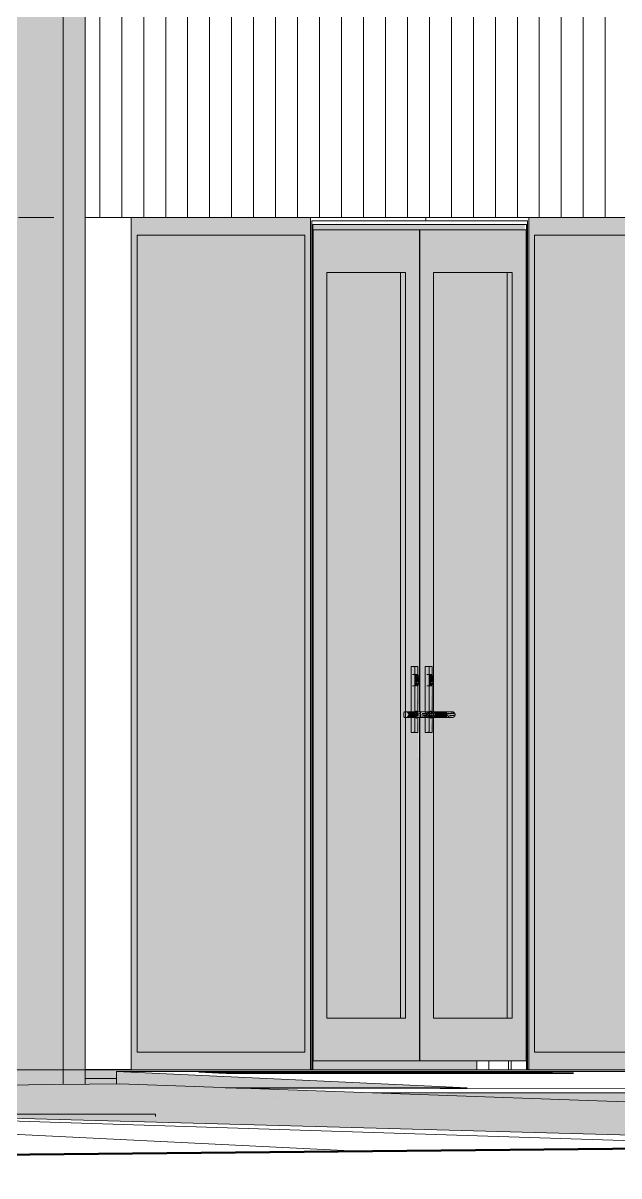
# Model space of a CAD drawing. Header units: metres. Extents: x -4613 to -4328, y -1 to 30.
# Drawn here: x -4512.717 to -4511.04, y 4.941 to 8.187 of the extents above; entities that cross this region are included whole.
import ezdxf

# ---------------------------------------------------------------- set-up
doc = ezdxf.new("R2010")
doc.units = ezdxf.units.M
doc.linetypes.add('AEC_Center', pattern=[0.024, 0.012, -0.004, 0.004, -0.004])
for name, color, linetype, lineweight in [('A-DETL', 90, 'Continuous', 13), ('A-DOOR', 31, 'Continuous', 5), ('A-DOOR-FRAM', 31, 'Continuous', 5), ('A-DOOR-GLAZ', 31, 'Continuous', 5), ('A-FLOR', 192, 'Continuous', 5), ('A-FLOR-LEVL', 51, 'Continuous', 5), ('A-GLAZ', 151, 'Continuous', 5), ('A-WALL', 113, 'Continuous', 5), ('A-WALL-PATT', 111, 'Continuous', 5), ('C-TOPO', 7, 'Continuous', 5), ('P-SANR-FIXT', 6, 'Continuous', 5), ('S-BEAM', 12, 'Continuous', 5)]:
    doc.layers.add(name, color=color, linetype=linetype, lineweight=lineweight)

# ---------------------------------------------------------------- blocks, each defined once
blk = doc.blocks.new('Downpipe - L Spreader - Default-3252574-SOUTH WEST')
at = {"layer": 'P-SANR-FIXT'}
blk.add_hatch(color=256, dxfattribs=at).paths.add_polyline_path([(-4512.605, 5.1984), (-4512.5431, 5.2), (-4512.5431, 9.0025), (-4512.547, 9.0018), (-4512.5642, 9.008), (-4512.5792, 9.0135), (-4512.605, 9.008), (-4512.605, 5.2)])
blk.add_line((-4512.5429, 5.199), (-4512.5429, 9.0052), dxfattribs=at)
blk = doc.blocks.new('X_Door-Panel-Hinge-Standard - Standard-V11-SOUTH WEST')
at = {"layer": 'A-DOOR'}
h = blk.add_hatch(color=256, dxfattribs=at)
h.paths.add_polyline_path([(-4511.6008, 5.265), (-4511.3012, 5.265), (-4511.3012, 7.605), (-4511.6008, 7.605), (-4511.5987, 6.247), (-4511.5855, 6.248), (-4511.5855, 6.374), (-4511.5746, 6.374), (-4511.5736, 6.3517), (-4511.5681, 6.3501), (-4511.5666, 6.3531), (-4511.5661, 6.3523), (-4511.5638, 6.343), (-4511.5639, 6.331), (-4511.5661, 6.3293), (-4511.5639, 6.3284), (-4511.5661, 6.321), (-4511.5641, 6.2469), (-4511.5637, 6.2457), (-4511.5641, 6.236), (-4511.5637, 6.2331), (-4511.5661, 6.2313), (-4511.5681, 6.191), (-4511.5855, 6.191), (-4511.5855, 6.2343), (-4511.5926, 6.2328), (-4511.5944, 6.2328), (-4511.6008, 6.2328), (-4511.6008, 5.4273)])
h.paths.add_polyline_path([(-4511.3403, 5.385), (-4511.5617, 5.385), (-4511.5617, 7.485), (-4511.3403, 7.485), (-4511.3403, 5.4273)])
h.paths.add_polyline_path([(-4511.5704, 6.23), (-4511.5687, 6.2329), (-4511.572, 6.2313), (-4511.5712, 6.2303)])
h.paths.add_polyline_path([(-4511.5951, 6.2357), (-4511.5961, 6.2377), (-4511.5953, 6.236)])
h.paths.add_polyline_path([(-4511.5672, 6.2469), (-4511.5671, 6.2487), (-4511.5672, 6.2471)])
h.paths.add_polyline_path([(-4511.5704, 6.2471), (-4511.5687, 6.2487), (-4511.5712, 6.2497), (-4511.5712, 6.2471)])
h.paths.add_polyline_path([(-4511.5736, 6.2471), (-4511.5735, 6.2487), (-4511.5736, 6.2487)])
h.paths.add_polyline_path([(-4511.5704, 6.353), (-4511.5736, 6.375), (-4511.5666, 6.374), (-4511.5703, 6.3531)])
for points in [[(-4511.3403, 5.385), (-4511.3403, 7.485), (-4511.3545, 7.485), (-4511.3545, 5.385)], [(-4511.6014, 5.265), (-4511.6008, 5.265), (-4511.6014, 5.385)]]:
    blk.add_hatch(color=256, dxfattribs=at).paths.add_polyline_path(points)
at = {"layer": 'A-DOOR-GLAZ'}
h = blk.add_hatch(color=256, dxfattribs=at)
h.paths.add_polyline_path([(-4511.3545, 5.385), (-4511.3545, 7.485), (-4511.5617, 7.485), (-4511.5617, 6.247), (-4511.5109, 6.2471), (-4511.5098, 6.2457), (-4511.5044, 6.244), (-4511.5036, 6.2379), (-4511.5056, 6.2343), (-4511.5109, 6.2329), (-4511.5098, 6.232), (-4511.5259, 6.2327), (-4511.5372, 6.2332), (-4511.5617, 6.233), (-4511.5617, 5.385), (-4511.4383, 5.385)])
h.paths.add_polyline_path([(-4511.5617, 6.2353), (-4511.5585, 6.24), (-4511.5617, 6.2447), (-4511.5617, 6.24)])
at = {"layer": 'A-DOOR'}
for p, q in [((-4511.6008, 6.2471), (-4511.6008, 7.605)), ((-4511.3012, 7.605), (-4511.6008, 7.605)), ((-4511.3012, 7.605), (-4511.3012, 5.265)), ((-4511.5617, 7.485), (-4511.3403, 7.485)), ((-4511.5617, 6.247), (-4511.5617, 7.485)), ((-4511.3403, 7.485), (-4511.3403, 5.385)), ((-4511.6008, 5.265), (-4511.6008, 6.2329)), ((-4511.5617, 6.2353), (-4511.5617, 6.2447)), ((-4511.5617, 5.385), (-4511.5617, 6.233)), ((-4511.3403, 5.385), (-4511.5617, 5.385)), ((-4511.3012, 5.265), (-4511.6008, 5.265))]:
    blk.add_line(p, q, dxfattribs=at)
at = {"layer": 'A-DOOR-GLAZ'}
blk.add_line((-4511.3545, 7.485), (-4511.3545, 5.385), dxfattribs=at)
blk = doc.blocks.new('X_Door-Panel-Hinge-Standard - Standard-3272745-SOUTH WEST')
at = {"layer": 'A-DOOR'}
h = blk.add_hatch(color=256, dxfattribs=at)
h.paths.add_polyline_path([(-4511.9009, 5.265), (-4511.6014, 5.265), (-4511.6036, 6.2331), (-4511.6058, 6.2313), (-4511.6078, 6.191), (-4511.6252, 6.191), (-4511.6265, 6.2322), (-4511.6371, 6.2331), (-4511.6324, 6.24), (-4511.6371, 6.2469), (-4511.6252, 6.2479), (-4511.6231, 6.374), (-4511.6143, 6.374), (-4511.6133, 6.3517), (-4511.6063, 6.3531), (-4511.6058, 6.3485), (-4511.6035, 6.343), (-4511.6035, 6.331), (-4511.6058, 6.321), (-4511.6036, 6.2469), (-4511.6036, 6.2448), (-4511.6014, 6.2819), (-4511.6014, 7.605), (-4511.9009, 7.605), (-4511.9009, 5.4273)])
h.paths.add_polyline_path([(-4511.6405, 5.385), (-4511.8619, 5.385), (-4511.8619, 7.485), (-4511.6405, 7.485), (-4511.6405, 5.4273)])
h.paths.add_polyline_path([(-4511.6101, 6.23), (-4511.6085, 6.2329), (-4511.6117, 6.2313), (-4511.6109, 6.2303)])
h.paths.add_polyline_path([(-4511.6039, 6.238), (-4511.6016, 6.2411), (-4511.604, 6.24)])
h.paths.add_polyline_path([(-4511.6101, 6.2471), (-4511.6085, 6.2487), (-4511.611, 6.2496), (-4511.6109, 6.2471)])
h.paths.add_polyline_path([(-4511.6101, 6.353), (-4511.6133, 6.375), (-4511.6064, 6.374), (-4511.6101, 6.3531)])
blk.add_hatch(color=256, dxfattribs=at).paths.add_polyline_path([(-4511.6405, 5.385), (-4511.6405, 7.485), (-4511.6547, 7.485), (-4511.6547, 5.385)])
at = {"layer": 'A-DOOR-GLAZ'}
blk.add_hatch(color=256, dxfattribs=at).paths.add_polyline_path([(-4511.6547, 5.385), (-4511.6547, 7.485), (-4511.8619, 7.485), (-4511.8619, 5.385), (-4511.6685, 5.385)])
at = {"layer": 'A-DOOR'}
for p, q in [((-4511.9009, 5.265), (-4511.9009, 7.605)), ((-4511.6014, 7.605), (-4511.9009, 7.605)), ((-4511.6014, 7.605), (-4511.6014, 6.2468)), ((-4511.8619, 5.385), (-4511.8619, 7.485)), ((-4511.8619, 7.485), (-4511.6405, 7.485)), ((-4511.6405, 7.485), (-4511.6405, 5.385)), ((-4511.6014, 6.2332), (-4511.6014, 5.265)), ((-4511.6405, 5.385), (-4511.8619, 5.385)), ((-4511.6014, 5.265), (-4511.9009, 5.265))]:
    blk.add_line(p, q, dxfattribs=at)
at = {"layer": 'A-DOOR-GLAZ'}
blk.add_line((-4511.6547, 5.385), (-4511.6547, 7.485), dxfattribs=at)
blk = doc.blocks.new('X_Door-Frame-Wood - Standard-3272812-SOUTH WEST')
at = {"layer": 'A-DOOR-FRAM'}
for p, q in [((-4518.1872, 7.64), (-4518.1872, 5.24)), ((-4517.5731, 7.64), (-4517.5731, 5.24)), ((-4518.1807, 5.24), (-4518.1807, 7.62)), ((-4518.1807, 7.62), (-4517.5796, 7.62)), ((-4517.5796, 5.24), (-4517.5796, 7.62)), ((-4517.7196, 5.265), (-4517.7196, 5.24)), ((-4517.6852, 5.265), (-4517.6852, 5.24)), ((-4517.6303, 5.265), (-4517.6303, 5.24)), ((-4517.6222, 5.24), (-4517.6222, 5.265)), ((-4518.1872, 5.24), (-4518.1807, 5.24)), ((-4517.6852, 5.24), (-4517.7196, 5.24)), ((-4517.6303, 5.24), (-4517.6852, 5.24)), ((-4517.6222, 5.24), (-4517.6303, 5.24)), ((-4517.5796, 5.24), (-4517.6222, 5.24)), ((-4517.5731, 5.24), (-4517.5796, 5.24))]:
    blk.add_line(p, q, dxfattribs=at)
blk = doc.blocks.new('X_Door-Handle-Lockwood 4800 Series Lever - Standard-V12-SOUTH WEST')
at = {"layer": 'A-DOOR'}
h = blk.add_hatch(color=256, dxfattribs=at)
h.paths.add_polyline_path([(-4511.6252, 6.191), (-4511.6143, 6.191), (-4511.6156, 6.2332), (-4511.6252, 6.2321), (-4511.6252, 6.2107)])
h.paths.add_polyline_path([(-4511.6143, 6.2467), (-4511.6143, 6.374), (-4511.6252, 6.374), (-4511.6252, 6.2479), (-4511.6156, 6.2468)])
h = blk.add_hatch(color=256, dxfattribs=at)
h.paths.add_polyline_path([(-4511.6058, 6.191), (-4511.6092, 6.2303), (-4511.6117, 6.2313), (-4511.613, 6.2332), (-4511.6143, 6.191)])
h.paths.add_polyline_path([(-4511.6125, 6.2466), (-4511.6101, 6.25), (-4511.6069, 6.2469), (-4511.6092, 6.3213), (-4511.6117, 6.3223), (-4511.6132, 6.3273), (-4511.6129, 6.2466)])
h.paths.add_polyline_path([(-4511.6068, 6.2469), (-4511.6058, 6.2469), (-4511.6068, 6.2819)])
h.paths.add_polyline_path([(-4511.6061, 6.343), (-4511.6061, 6.3451), (-4511.6066, 6.343)])
h.paths.add_polyline_path([(-4511.6101, 6.353), (-4511.6062, 6.375), (-4511.614, 6.375), (-4511.6101, 6.3531)])
for points in [[(-4511.6133, 6.343), (-4511.61, 6.343), (-4511.6084, 6.3517), (-4511.6138, 6.3501), (-4511.6136, 6.343)], [(-4511.61, 6.331), (-4511.61, 6.343), (-4511.6136, 6.343), (-4511.6133, 6.331)], [(-4511.6132, 6.3223), (-4511.6109, 6.3223), (-4511.6091, 6.3239), (-4511.61, 6.331), (-4511.6133, 6.329), (-4511.6133, 6.3223)], [(-4511.6096, 6.343), (-4511.6068, 6.343), (-4511.6091, 6.3476), (-4511.6099, 6.3456), (-4511.6099, 6.343)], [(-4511.6036, 6.2448), (-4511.6041, 6.2469), (-4511.6036, 6.2456)], [(-4511.5795, 6.2343), (-4511.5773, 6.24), (-4511.5941, 6.2379), (-4511.5961, 6.2343)], [(-4511.5773, 6.24), (-4511.5795, 6.2457), (-4511.5949, 6.244), (-4511.5939, 6.24)]]:
    blk.add_hatch(color=256, dxfattribs=at).paths.add_polyline_path(points)
h = blk.add_hatch(color=256, dxfattribs=at)
h.paths.add_polyline_path([(-4511.6068, 6.321), (-4511.6035, 6.331), (-4511.6099, 6.3284)])
h.paths.add_polyline_path([(-4511.6035, 6.343), (-4511.6076, 6.3527), (-4511.6096, 6.348)])
h.paths.add_polyline_path([(-4511.6035, 6.331), (-4511.6035, 6.343), (-4511.61, 6.343), (-4511.61, 6.331)])
h = blk.add_hatch(color=256, dxfattribs=at)
h.paths.add_polyline_path([(-4511.6085, 6.3239), (-4511.6089, 6.326), (-4511.6091, 6.3239)])
h.paths.add_polyline_path([(-4511.6099, 6.3284), (-4511.6068, 6.331), (-4511.6099, 6.3291)])
h = blk.add_hatch(color=256, dxfattribs=at)
h.paths.add_polyline_path([(-4511.6257, 6.2321), (-4511.6036, 6.2343), (-4511.604, 6.24), (-4511.6324, 6.24), (-4511.6371, 6.2331), (-4511.6265, 6.2322)])
h.paths.add_polyline_path([(-4511.6016, 6.2328), (-4511.5977, 6.2331), (-4511.5972, 6.24), (-4511.6005, 6.24)])
h = blk.add_hatch(color=256, dxfattribs=at)
h.paths.add_polyline_path([(-4511.6156, 6.24), (-4511.604, 6.24), (-4511.6036, 6.2457), (-4511.6304, 6.2475), (-4511.6366, 6.2463), (-4511.6324, 6.24), (-4511.6203, 6.24)])
h.paths.add_polyline_path([(-4511.5972, 6.24), (-4511.5977, 6.2469), (-4511.6016, 6.2472), (-4511.6005, 6.24)])
h = blk.add_hatch(color=256, dxfattribs=at)
h.paths.add_polyline_path([(-4511.5939, 6.24), (-4511.5964, 6.2421), (-4511.5972, 6.24), (-4511.5941, 6.24)])
h.paths.add_polyline_path([(-4511.6006, 6.2407), (-4511.6016, 6.2447), (-4511.6036, 6.2419), (-4511.6016, 6.2411)])
h.paths.add_polyline_path([(-4511.5973, 6.2417), (-4511.5961, 6.2466), (-4511.5975, 6.2453), (-4511.5973, 6.2421)])
h = blk.add_hatch(color=256, dxfattribs=at)
h.paths.add_polyline_path([(-4511.5919, 6.232), (-4511.5975, 6.236), (-4511.5961, 6.2334), (-4511.5943, 6.2328)])
h.paths.add_polyline_path([(-4511.6013, 6.2351), (-4511.6016, 6.2389), (-4511.6036, 6.2359), (-4511.6016, 6.2353)])
h.paths.add_polyline_path([(-4511.5947, 6.2365), (-4511.5949, 6.24), (-4511.5964, 6.2379), (-4511.5949, 6.2366)])
for p, q in [((-4511.6252, 6.2479), (-4511.6252, 6.374)), ((-4511.614, 6.375), (-4511.6249, 6.375)), ((-4511.6249, 6.375), (-4511.617, 6.375)), ((-4511.6143, 6.374), (-4511.6143, 6.2467)), ((-4511.6062, 6.375), (-4511.614, 6.375)), ((-4511.6058, 6.3485), (-4511.6058, 6.374)), ((-4511.6068, 6.353), (-4511.621, 6.353)), ((-4511.6133, 6.331), (-4511.6133, 6.343)), ((-4511.61, 6.343), (-4511.61, 6.331)), ((-4511.6035, 6.331), (-4511.6035, 6.343)), ((-4511.621, 6.321), (-4511.6068, 6.321)), ((-4511.6058, 6.2467), (-4511.6058, 6.3238)), ((-4511.6358, 6.248), (-4511.6433, 6.248)), ((-4511.6016, 6.248), (-4511.621, 6.248)), ((-4511.6143, 6.2333), (-4511.6143, 6.191)), ((-4511.6058, 6.191), (-4511.6058, 6.2331)), ((-4511.5848, 6.248), (-4511.6014, 6.248)), ((-4511.6433, 6.232), (-4511.6358, 6.232)), ((-4511.6252, 6.191), (-4511.6252, 6.2321)), ((-4511.621, 6.232), (-4511.6016, 6.232)), ((-4511.6014, 6.232), (-4511.5848, 6.232)), ((-4511.6249, 6.19), (-4511.614, 6.19)), ((-4511.617, 6.19), (-4511.6249, 6.19)), ((-4511.614, 6.19), (-4511.6062, 6.19))]:
    blk.add_line(p, q, dxfattribs=at)
at = {"layer": 'A-DOOR', "flags": 128}
for points in [[(-4511.6014, 6.248), (-4511.6018, 6.248), (-4511.6022, 6.248), (-4511.6027, 6.248), (-4511.6032, 6.248), (-4511.6037, 6.248), (-4511.6043, 6.248), (-4511.6049, 6.248), (-4511.6055, 6.248), (-4511.6062, 6.248), (-4511.6069, 6.248), (-4511.6076, 6.248), (-4511.6084, 6.248), (-4511.6092, 6.248), (-4511.61, 6.248), (-4511.6109, 6.248), (-4511.6117, 6.248), (-4511.6126, 6.248), (-4511.6136, 6.248), (-4511.6145, 6.248), (-4511.6155, 6.248), (-4511.6165, 6.248), (-4511.6175, 6.248), (-4511.6185, 6.248), (-4511.6195, 6.248), (-4511.6206, 6.248), (-4511.6216, 6.248), (-4511.6227, 6.248), (-4511.6238, 6.248), (-4511.6248, 6.248), (-4511.6259, 6.248), (-4511.627, 6.248), (-4511.6281, 6.248), (-4511.6291, 6.248), (-4511.6302, 6.248), (-4511.6313, 6.248), (-4511.6324, 6.248), (-4511.6334, 6.248), (-4511.6344, 6.248), (-4511.6355, 6.248), (-4511.6358, 6.248)], [(-4511.6016, 6.248), (-4511.6006, 6.248), (-4511.5996, 6.248), (-4511.5986, 6.248), (-4511.5976, 6.248), (-4511.5967, 6.248), (-4511.5958, 6.248), (-4511.5949, 6.248), (-4511.594, 6.248), (-4511.5931, 6.248), (-4511.5923, 6.248), (-4511.5915, 6.248), (-4511.5908, 6.248), (-4511.59, 6.248), (-4511.5894, 6.248), (-4511.5887, 6.248), (-4511.5881, 6.248), (-4511.5875, 6.248), (-4511.5869, 6.248), (-4511.5864, 6.248), (-4511.5859, 6.248), (-4511.5855, 6.248), (-4511.5851, 6.248), (-4511.5847, 6.248), (-4511.5844, 6.248), (-4511.5841, 6.248), (-4511.5839, 6.248), (-4511.5837, 6.248), (-4511.5836, 6.248), (-4511.5834, 6.248), (-4511.5834, 6.248), (-4511.5834, 6.248)], [(-4511.5834, 6.248), (-4511.5834, 6.248), (-4511.5834, 6.248), (-4511.5836, 6.248), (-4511.5837, 6.248), (-4511.5839, 6.248), (-4511.5841, 6.248), (-4511.5844, 6.248), (-4511.5847, 6.248), (-4511.5848, 6.248)], [(-4511.5834, 6.248), (-4511.583, 6.248), (-4511.5827, 6.248), (-4511.5824, 6.2479), (-4511.5821, 6.2479), (-4511.5818, 6.2478), (-4511.5815, 6.2478), (-4511.5812, 6.2477), (-4511.5808, 6.2476), (-4511.5805, 6.2475), (-4511.5802, 6.2474), (-4511.58, 6.2472), (-4511.5797, 6.2471), (-4511.5794, 6.2469), (-4511.5791, 6.2468), (-4511.5788, 6.2466), (-4511.5786, 6.2464), (-4511.5783, 6.2462), (-4511.5781, 6.246), (-4511.5779, 6.2458), (-4511.5776, 6.2456), (-4511.5774, 6.2453), (-4511.5772, 6.2451), (-4511.577, 6.2448), (-4511.5768, 6.2446), (-4511.5766, 6.2443), (-4511.5765, 6.244), (-4511.5763, 6.2438), (-4511.5762, 6.2435), (-4511.576, 6.2432), (-4511.5759, 6.2429), (-4511.5758, 6.2426), (-4511.5757, 6.2423), (-4511.5756, 6.242), (-4511.5755, 6.2417), (-4511.5755, 6.2414), (-4511.5754, 6.241), (-4511.5754, 6.2407), (-4511.5754, 6.2404), (-4511.5754, 6.2401), (-4511.5754, 6.24)], [(-4511.5754, 6.24), (-4511.5754, 6.2397), (-4511.5754, 6.2394), (-4511.5754, 6.239), (-4511.5755, 6.2387), (-4511.5755, 6.2384), (-4511.5756, 6.2381), (-4511.5757, 6.2378), (-4511.5758, 6.2375), (-4511.5759, 6.2372), (-4511.576, 6.2369), (-4511.5761, 6.2366), (-4511.5763, 6.2363), (-4511.5764, 6.236), (-4511.5766, 6.2358), (-4511.5768, 6.2355), (-4511.5769, 6.2352), (-4511.5771, 6.235), (-4511.5773, 6.2347), (-4511.5776, 6.2345), (-4511.5778, 6.2343), (-4511.578, 6.234), (-4511.5783, 6.2338), (-4511.5785, 6.2336), (-4511.5788, 6.2334), (-4511.579, 6.2333), (-4511.5793, 6.2331), (-4511.5796, 6.2329), (-4511.5799, 6.2328), (-4511.5802, 6.2327), (-4511.5805, 6.2325), (-4511.5808, 6.2324), (-4511.5811, 6.2323), (-4511.5814, 6.2323), (-4511.5817, 6.2322), (-4511.582, 6.2321), (-4511.5823, 6.2321), (-4511.5826, 6.232), (-4511.583, 6.232), (-4511.5833, 6.232), (-4511.5834, 6.232)], [(-4511.6358, 6.232), (-4511.6347, 6.232), (-4511.6337, 6.232), (-4511.6326, 6.232), (-4511.6316, 6.232), (-4511.6305, 6.232), (-4511.6294, 6.232), (-4511.6284, 6.232), (-4511.6273, 6.232), (-4511.6262, 6.232), (-4511.6251, 6.232), (-4511.624, 6.232), (-4511.623, 6.232), (-4511.6219, 6.232), (-4511.6209, 6.232), (-4511.6198, 6.232), (-4511.6188, 6.232), (-4511.6177, 6.232), (-4511.6167, 6.232), (-4511.6158, 6.232), (-4511.6148, 6.232), (-4511.6138, 6.232), (-4511.6129, 6.232), (-4511.612, 6.232), (-4511.6111, 6.232), (-4511.6102, 6.232), (-4511.6094, 6.232), (-4511.6086, 6.232), (-4511.6078, 6.232), (-4511.6071, 6.232), (-4511.6064, 6.232), (-4511.6057, 6.232), (-4511.605, 6.232), (-4511.6044, 6.232), (-4511.6038, 6.232), (-4511.6033, 6.232), (-4511.6028, 6.232), (-4511.6023, 6.232), (-4511.6019, 6.232), (-4511.6015, 6.232), (-4511.6014, 6.232)], [(-4511.5834, 6.232), (-4511.5834, 6.232), (-4511.5834, 6.232), (-4511.5836, 6.232), (-4511.5837, 6.232), (-4511.5839, 6.232), (-4511.5841, 6.232), (-4511.5844, 6.232), (-4511.5847, 6.232), (-4511.5851, 6.232), (-4511.5855, 6.232), (-4511.5859, 6.232), (-4511.5864, 6.232), (-4511.5869, 6.232), (-4511.5875, 6.232), (-4511.5881, 6.232), (-4511.5887, 6.232), (-4511.5894, 6.232), (-4511.5901, 6.232), (-4511.5908, 6.232), (-4511.5916, 6.232), (-4511.5923, 6.232), (-4511.5932, 6.232), (-4511.594, 6.232), (-4511.5949, 6.232), (-4511.5958, 6.232), (-4511.5967, 6.232), (-4511.5976, 6.232), (-4511.5986, 6.232), (-4511.5996, 6.232), (-4511.6006, 6.232), (-4511.6016, 6.232)], [(-4511.5848, 6.232), (-4511.5845, 6.232), (-4511.5842, 6.232), (-4511.584, 6.232), (-4511.5838, 6.232), (-4511.5836, 6.232), (-4511.5835, 6.232), (-4511.5834, 6.232), (-4511.5834, 6.232)]]:
    blk.add_lwpolyline(points, dxfattribs=at)
at = {"layer": 'A-DOOR'}
for centre, major_axis, start_param, end_param in [((-4511.6249, 6.374), (0, 0.001), 0, 1.570796), ((-4511.617, 6.374), (0, 0.001), 4.712389, 6.283185), ((-4511.614, 6.374), (0, 0.001), 0, 1.570796), ((-4511.6062, 6.374), (0, 0.001), 4.712389, 6.021386), ((-4511.6101, 6.343), (0, 0.01), 6.021386, 7.853982), ((-4511.6101, 6.331), (0, 0.01), 1.570796, 3.665191), ((-4511.6068, 6.343), (0, 0.01), 4.712389, 7.853982), ((-4511.6068, 6.331), (0, 0.01), 1.570796, 4.712389), ((-4511.6101, 6.343), (0, 0.01), 4.712389, 4.974188), ((-4511.6433, 6.24), (0, 0.008), 4.712389, 7.853982), ((-4511.6433, 6.24), (0, 0.008), 1.570796, 4.712389), ((-4511.6101, 6.24), (0, 0.01), 5.497787, 7.068583), ((-4511.6101, 6.24), (0, 0.01), 2.356194, 3.926991), ((-4511.6249, 6.191), (0, 0.001), 1.570796, 3.141593), ((-4511.617, 6.191), (0, 0.001), 3.141593, 4.712389), ((-4511.614, 6.191), (0, 0.001), 1.570796, 3.141593), ((-4511.6062, 6.191), (0, 0.001), 3.141593, 4.712389)]:
    blk.add_ellipse(centre, major_axis=major_axis, ratio=0.325575, start_param=start_param, end_param=end_param, dxfattribs=at)
blk = doc.blocks.new('X_Door-Handle-Lockwood 4800 Series Lever - Standard-V13-SOUTH WEST')
at = {"layer": 'A-DOOR'}
for points in [[(-4511.5855, 6.191), (-4511.5746, 6.191), (-4511.5746, 6.374), (-4511.5855, 6.374), (-4511.5855, 6.2457), (-4511.5783, 6.244), (-4511.5775, 6.2379), (-4511.5795, 6.2343), (-4511.5855, 6.2343), (-4511.5855, 6.2107)], [(-4511.5739, 6.343), (-4511.5703, 6.343), (-4511.5687, 6.3517), (-4511.574, 6.3494), (-4511.5739, 6.3449)], [(-4511.5703, 6.331), (-4511.5703, 6.343), (-4511.5739, 6.343), (-4511.5736, 6.331)], [(-4511.5735, 6.3223), (-4511.5712, 6.3223), (-4511.5694, 6.3239), (-4511.5703, 6.331), (-4511.5736, 6.3304), (-4511.5736, 6.3223)], [(-4511.5694, 6.3239), (-4511.5687, 6.326), (-4511.5698, 6.3256)], [(-4511.5632, 6.2331), (-4511.5645, 6.24), (-4511.5737, 6.2379), (-4511.5727, 6.2331)], [(-4511.5645, 6.24), (-4511.5632, 6.2469), (-4511.5732, 6.2448), (-4511.573, 6.24)], [(-4511.5317, 6.2321), (-4511.5237, 6.2331), (-4511.5233, 6.24), (-4511.5585, 6.24), (-4511.5632, 6.2331), (-4511.5372, 6.2332)], [(-4511.5277, 6.24), (-4511.5233, 6.24), (-4511.5237, 6.2469), (-4511.5372, 6.2468), (-4511.5552, 6.2472), (-4511.5623, 6.2457), (-4511.5585, 6.24), (-4511.5301, 6.24)], [(-4511.5222, 6.2343), (-4511.5044, 6.236), (-4511.5034, 6.24), (-4511.5202, 6.2379), (-4511.521, 6.236)], [(-4511.52, 6.24), (-4511.5036, 6.2421), (-4511.5056, 6.2457), (-4511.521, 6.244), (-4511.5202, 6.2421)]]:
    blk.add_hatch(color=256, dxfattribs=at).paths.add_polyline_path(points)
h = blk.add_hatch(color=256, dxfattribs=at)
h.paths.add_polyline_path([(-4511.5746, 6.191), (-4511.5739, 6.3428), (-4511.5746, 6.278), (-4511.5746, 6.2107)])
h.paths.add_polyline_path([(-4511.5661, 6.191), (-4511.5695, 6.2303), (-4511.572, 6.2313), (-4511.5732, 6.235), (-4511.5746, 6.191)])
h.paths.add_polyline_path([(-4511.5735, 6.2426), (-4511.5704, 6.25), (-4511.5672, 6.2469), (-4511.5695, 6.3213), (-4511.572, 6.3223), (-4511.5735, 6.3273), (-4511.5735, 6.2819)])
h.paths.add_polyline_path([(-4511.5666, 6.3517), (-4511.5661, 6.3531), (-4511.5666, 6.3527)])
h.paths.add_polyline_path([(-4511.5704, 6.353), (-4511.5665, 6.375), (-4511.5743, 6.375), (-4511.5704, 6.3531)])
h = blk.add_hatch(color=256, dxfattribs=at)
h.paths.add_polyline_path([(-4511.5671, 6.321), (-4511.5639, 6.3284), (-4511.5703, 6.331)])
h.paths.add_polyline_path([(-4511.5638, 6.331), (-4511.5638, 6.343), (-4511.5662, 6.3527), (-4511.5703, 6.343), (-4511.5703, 6.331)])
h = blk.add_hatch(color=256, dxfattribs=at)
h.paths.add_polyline_path([(-4511.5233, 6.24), (-4511.5202, 6.2421), (-4511.5194, 6.2457), (-4511.5236, 6.244), (-4511.5234, 6.2421)])
h.paths.add_polyline_path([(-4511.5125, 6.2457), (-4511.5098, 6.248), (-4511.5153, 6.2457)])
h = blk.add_hatch(color=256, dxfattribs=at)
h.paths.add_polyline_path([(-4511.5143, 6.2328), (-4511.5181, 6.2343), (-4511.521, 6.236), (-4511.521, 6.24), (-4511.5234, 6.2379), (-4511.5222, 6.2338), (-4511.5178, 6.2329)])
h.paths.add_polyline_path([(-4511.5098, 6.232), (-4511.5153, 6.2343), (-4511.5143, 6.2328)])
for p, q in [((-4511.5855, 6.2457), (-4511.5855, 6.374)), ((-4511.5743, 6.375), (-4511.5851, 6.375)), ((-4511.5851, 6.375), (-4511.5773, 6.375)), ((-4511.5746, 6.374), (-4511.5746, 6.191)), ((-4511.5665, 6.375), (-4511.5743, 6.375)), ((-4511.5661, 6.3531), (-4511.5661, 6.374)), ((-4511.5671, 6.353), (-4511.5812, 6.353)), ((-4511.5736, 6.331), (-4511.5736, 6.343)), ((-4511.5703, 6.343), (-4511.5703, 6.331)), ((-4511.5638, 6.331), (-4511.5638, 6.343)), ((-4511.5812, 6.321), (-4511.5671, 6.321)), ((-4511.5661, 6.2469), (-4511.5661, 6.3232)), ((-4511.5855, 6.191), (-4511.5855, 6.2343)), ((-4511.5619, 6.248), (-4511.5812, 6.248)), ((-4511.5661, 6.191), (-4511.5661, 6.2333)), ((-4511.5277, 6.248), (-4511.5352, 6.248)), ((-4511.5109, 6.248), (-4511.5275, 6.248)), ((-4511.5812, 6.232), (-4511.5619, 6.232)), ((-4511.5352, 6.232), (-4511.5277, 6.232)), ((-4511.5275, 6.232), (-4511.5109, 6.232)), ((-4511.5851, 6.19), (-4511.5743, 6.19)), ((-4511.5773, 6.19), (-4511.5851, 6.19)), ((-4511.5743, 6.19), (-4511.5665, 6.19))]:
    blk.add_line(p, q, dxfattribs=at)
at = {"layer": 'A-DOOR', "flags": 128}
for points in [[(-4511.5275, 6.248), (-4511.5279, 6.248), (-4511.5283, 6.248), (-4511.5288, 6.248), (-4511.5293, 6.248), (-4511.5298, 6.248), (-4511.5304, 6.248), (-4511.531, 6.248), (-4511.5316, 6.248), (-4511.5323, 6.248), (-4511.533, 6.248), (-4511.5337, 6.248), (-4511.5345, 6.248), (-4511.5353, 6.248), (-4511.5361, 6.248), (-4511.537, 6.248), (-4511.5378, 6.248), (-4511.5387, 6.248), (-4511.5397, 6.248), (-4511.5406, 6.248), (-4511.5416, 6.248), (-4511.5426, 6.248), (-4511.5436, 6.248), (-4511.5446, 6.248), (-4511.5456, 6.248), (-4511.5467, 6.248), (-4511.5477, 6.248), (-4511.5488, 6.248), (-4511.5499, 6.248), (-4511.5509, 6.248), (-4511.552, 6.248), (-4511.5531, 6.248), (-4511.5542, 6.248), (-4511.5552, 6.248), (-4511.5563, 6.248), (-4511.5574, 6.248), (-4511.5584, 6.248), (-4511.5595, 6.248), (-4511.5605, 6.248), (-4511.5616, 6.248), (-4511.5619, 6.248)], [(-4511.5277, 6.248), (-4511.5267, 6.248), (-4511.5257, 6.248), (-4511.5247, 6.248), (-4511.5237, 6.248), (-4511.5228, 6.248), (-4511.5218, 6.248), (-4511.521, 6.248), (-4511.5201, 6.248), (-4511.5192, 6.248), (-4511.5184, 6.248), (-4511.5176, 6.248), (-4511.5169, 6.248), (-4511.5161, 6.248), (-4511.5154, 6.248), (-4511.5148, 6.248), (-4511.5142, 6.248), (-4511.5136, 6.248), (-4511.513, 6.248), (-4511.5125, 6.248), (-4511.512, 6.248), (-4511.5116, 6.248), (-4511.5112, 6.248), (-4511.5108, 6.248), (-4511.5105, 6.248), (-4511.5102, 6.248), (-4511.51, 6.248), (-4511.5098, 6.248), (-4511.5096, 6.248), (-4511.5095, 6.248), (-4511.5095, 6.248), (-4511.5095, 6.248)], [(-4511.5095, 6.248), (-4511.5095, 6.248), (-4511.5095, 6.248), (-4511.5097, 6.248), (-4511.5098, 6.248), (-4511.51, 6.248), (-4511.5102, 6.248), (-4511.5105, 6.248), (-4511.5108, 6.248), (-4511.5109, 6.248)], [(-4511.5095, 6.248), (-4511.5091, 6.248), (-4511.5088, 6.248), (-4511.5085, 6.2479), (-4511.5082, 6.2479), (-4511.5079, 6.2478), (-4511.5076, 6.2478), (-4511.5072, 6.2477), (-4511.5069, 6.2476), (-4511.5066, 6.2475), (-4511.5063, 6.2474), (-4511.506, 6.2472), (-4511.5058, 6.2471), (-4511.5055, 6.2469), (-4511.5052, 6.2468), (-4511.5049, 6.2466), (-4511.5047, 6.2464), (-4511.5044, 6.2462), (-4511.5042, 6.246), (-4511.5039, 6.2458), (-4511.5037, 6.2456), (-4511.5035, 6.2453), (-4511.5033, 6.2451), (-4511.5031, 6.2448), (-4511.5029, 6.2446), (-4511.5027, 6.2443), (-4511.5026, 6.244), (-4511.5024, 6.2438), (-4511.5023, 6.2435), (-4511.5021, 6.2432), (-4511.502, 6.2429), (-4511.5019, 6.2426), (-4511.5018, 6.2423), (-4511.5017, 6.242), (-4511.5016, 6.2417), (-4511.5016, 6.2414), (-4511.5015, 6.241), (-4511.5015, 6.2407), (-4511.5015, 6.2404), (-4511.5015, 6.2401), (-4511.5015, 6.24)], [(-4511.5015, 6.24), (-4511.5015, 6.2397), (-4511.5015, 6.2394), (-4511.5015, 6.239), (-4511.5016, 6.2387), (-4511.5016, 6.2384), (-4511.5017, 6.2381), (-4511.5018, 6.2378), (-4511.5019, 6.2375), (-4511.502, 6.2372), (-4511.5021, 6.2369), (-4511.5022, 6.2366), (-4511.5024, 6.2363), (-4511.5025, 6.236), (-4511.5027, 6.2358), (-4511.5029, 6.2355), (-4511.503, 6.2352), (-4511.5032, 6.235), (-4511.5034, 6.2347), (-4511.5037, 6.2345), (-4511.5039, 6.2343), (-4511.5041, 6.234), (-4511.5044, 6.2338), (-4511.5046, 6.2336), (-4511.5049, 6.2334), (-4511.5051, 6.2333), (-4511.5054, 6.2331), (-4511.5057, 6.2329), (-4511.506, 6.2328), (-4511.5063, 6.2327), (-4511.5066, 6.2325), (-4511.5069, 6.2324), (-4511.5072, 6.2323), (-4511.5075, 6.2323), (-4511.5078, 6.2322), (-4511.5081, 6.2321), (-4511.5084, 6.2321), (-4511.5087, 6.232), (-4511.5091, 6.232), (-4511.5094, 6.232), (-4511.5095, 6.232)], [(-4511.5619, 6.232), (-4511.5608, 6.232), (-4511.5598, 6.232), (-4511.5587, 6.232), (-4511.5577, 6.232), (-4511.5566, 6.232), (-4511.5555, 6.232), (-4511.5545, 6.232), (-4511.5534, 6.232), (-4511.5523, 6.232), (-4511.5512, 6.232), (-4511.5501, 6.232), (-4511.5491, 6.232), (-4511.548, 6.232), (-4511.5469, 6.232), (-4511.5459, 6.232), (-4511.5449, 6.232), (-4511.5438, 6.232), (-4511.5428, 6.232), (-4511.5418, 6.232), (-4511.5409, 6.232), (-4511.5399, 6.232), (-4511.539, 6.232), (-4511.5381, 6.232), (-4511.5372, 6.232), (-4511.5363, 6.232), (-4511.5355, 6.232), (-4511.5347, 6.232), (-4511.5339, 6.232), (-4511.5332, 6.232), (-4511.5325, 6.232), (-4511.5318, 6.232), (-4511.5311, 6.232), (-4511.5305, 6.232), (-4511.5299, 6.232), (-4511.5294, 6.232), (-4511.5289, 6.232), (-4511.5284, 6.232), (-4511.528, 6.232), (-4511.5276, 6.232), (-4511.5275, 6.232)], [(-4511.5095, 6.232), (-4511.5095, 6.232), (-4511.5095, 6.232), (-4511.5097, 6.232), (-4511.5098, 6.232), (-4511.51, 6.232), (-4511.5102, 6.232), (-4511.5105, 6.232), (-4511.5108, 6.232), (-4511.5112, 6.232), (-4511.5116, 6.232), (-4511.512, 6.232), (-4511.5125, 6.232), (-4511.513, 6.232), (-4511.5136, 6.232), (-4511.5142, 6.232), (-4511.5148, 6.232), (-4511.5155, 6.232), (-4511.5162, 6.232), (-4511.5169, 6.232), (-4511.5176, 6.232), (-4511.5184, 6.232), (-4511.5193, 6.232), (-4511.5201, 6.232), (-4511.521, 6.232), (-4511.5219, 6.232), (-4511.5228, 6.232), (-4511.5237, 6.232), (-4511.5247, 6.232), (-4511.5257, 6.232), (-4511.5267, 6.232), (-4511.5277, 6.232)], [(-4511.5109, 6.232), (-4511.5106, 6.232), (-4511.5103, 6.232), (-4511.5101, 6.232), (-4511.5099, 6.232), (-4511.5097, 6.232), (-4511.5096, 6.232), (-4511.5095, 6.232), (-4511.5095, 6.232)]]:
    blk.add_lwpolyline(points, dxfattribs=at)
at = {"layer": 'A-DOOR'}
for centre, major_axis, start_param, end_param in [((-4511.5851, 6.374), (0, 0.001), 0, 1.570796), ((-4511.5773, 6.374), (0, 0.001), 4.712389, 6.283185), ((-4511.5743, 6.374), (0, 0.001), 0, 1.570796), ((-4511.5665, 6.374), (0, 0.001), 4.712389, 6.021386), ((-4511.5704, 6.343), (0, 0.01), 5.497787, 7.853982), ((-4511.5704, 6.331), (0, 0.01), 1.570796, 3.926991), ((-4511.5671, 6.343), (0, 0.01), 4.712389, 7.853982), ((-4511.5671, 6.331), (0, 0.01), 1.570796, 4.712389), ((-4511.5704, 6.24), (0, 0.01), 5.497787, 7.853982), ((-4511.5704, 6.24), (0, 0.01), 1.570796, 3.926991), ((-4511.5851, 6.191), (0, 0.001), 1.570796, 3.141593), ((-4511.5773, 6.191), (0, 0.001), 3.141593, 4.712389), ((-4511.5743, 6.191), (0, 0.001), 1.570796, 3.141593), ((-4511.5665, 6.191), (0, 0.001), 3.141593, 4.712389)]:
    blk.add_ellipse(centre, major_axis=major_axis, ratio=0.325575, start_param=start_param, end_param=end_param, dxfattribs=at)
blk = doc.blocks.new('aba - Plumbing Fixtures - Strip Drain - Stormtech - Custom Ass - FLW003 _Doors_-1466668-SOUTH WEST')
at = {"layer": 'P-SANR-FIXT'}
for points in [[(-4512.1756, 5.2309), (-4512.176, 5.2313), (-4512.176, 5.2309)], [(-4512.1688, 5.2306), (-4512.1692, 5.2313), (-4512.1692, 5.2306)], [(-4512.162, 5.2303), (-4512.1624, 5.2313), (-4512.1624, 5.2303)], [(-4512.1553, 5.23), (-4512.1556, 5.2313), (-4512.1556, 5.23)], [(-4512.1485, 5.2297), (-4512.1488, 5.2313), (-4512.1488, 5.2297)], [(-4512.1447, 5.2301), (-4512.1467, 5.2313), (-4512.1467, 5.2301)]]:
    blk.add_hatch(color=256, dxfattribs=at).paths.add_polyline_path(points)
for p, q in [((-4512.1824, 5.2313), (-4512.1852, 5.2313)), ((-4512.1756, 5.2313), (-4512.1824, 5.2313)), ((-4512.1756, 5.2313), (-4512.1784, 5.2313)), ((-4512.1784, 5.2313), (-4512.1756, 5.2313)), ((-4512.1688, 5.2313), (-4512.1756, 5.2313)), ((-4512.1688, 5.2313), (-4512.1716, 5.2313)), ((-4512.1716, 5.2313), (-4512.1688, 5.2313)), ((-4512.162, 5.2313), (-4512.1688, 5.2313)), ((-4512.162, 5.2313), (-4512.1648, 5.2313)), ((-4512.1648, 5.2313), (-4512.162, 5.2313)), ((-4512.1551, 5.2313), (-4512.162, 5.2313)), ((-4512.1551, 5.2313), (-4512.158, 5.2313)), ((-4512.158, 5.2313), (-4512.1551, 5.2313)), ((-4512.1483, 5.2313), (-4512.1551, 5.2313)), ((-4512.1483, 5.2313), (-4512.1512, 5.2313)), ((-4512.1512, 5.2313), (-4512.1483, 5.2313)), ((-4512.1447, 5.2313), (-4512.1483, 5.2313)), ((-4512.1447, 5.2313), (-4512.1479, 5.2313)), ((-4512.1447, 5.2313), (-4512.1479, 5.2313)), ((-4512.1467, 5.2301), (-4512.1458, 5.2301)), ((-4512.1447, 5.2313), (-4511.168, 5.2313))]:
    blk.add_line(p, q, dxfattribs=at)
blk = doc.blocks.new('Structural Framing 26 - Structural Framing 26-1480178-SOUTH WEST')
at = {"layer": 'S-BEAM'}
h = blk.add_hatch(color=256, dxfattribs=at)
h.paths.add_polyline_path([(-4519.4323, 7.6), (-4519.4041, 7.6), (-4519.4041, 7.64), (-4519.4323, 7.64), (-4519.4323, 7.63)])
h.paths.add_polyline_path([(-4517.8845, 7.605), (-4517.5844, 7.605), (-4517.5844, 7.62), (-4518.1807, 7.62), (-4518.18, 7.605), (-4517.9195, 7.605)])
h.paths.add_polyline_path([(-4505.3335, 7.605), (-4504.9983, 7.605), (-4504.9983, 7.62), (-4505.5946, 7.62), (-4505.594, 7.605), (-4505.4546, 7.605)])
h.paths.add_polyline_path([(-4511.4383, 7.605), (-4511.3053, 7.605), (-4511.3053, 7.62), (-4511.9016, 7.62), (-4511.9009, 7.605), (-4511.5617, 7.605)])
blk = doc.blocks.new('Downpipe - L Spreader - Default-V16-SOUTH WEST')
at = {"layer": 'P-SANR-FIXT'}
for points in [[(-4512.7546, 5.197), (-4512.7042, 5.1975), (-4512.7042, 9.0709), (-4512.7364, 9.1024), (-4512.7534, 9.1254), (-4512.7546, 9.1305), (-4512.7546, 5.2)], [(-4512.7042, 5.1975), (-4512.605, 5.2), (-4512.605, 9.0087), (-4512.6089, 9.008), (-4512.6176, 9.0101), (-4512.6469, 9.0264), (-4512.685, 9.0546), (-4512.7042, 9.0709), (-4512.7042, 5.2)]]:
    blk.add_hatch(color=256, dxfattribs=at).paths.add_polyline_path(points)
blk.add_line((-4512.6048, 5.1984), (-4512.6048, 9.0114), dxfattribs=at)
blk = doc.blocks.new('Window Unit_4 Bay - 2400x3050-3455446-SOUTH WEST')
at = {"layer": 'A-GLAZ'}
h = blk.add_hatch(color=256, dxfattribs=at)
h.paths.add_polyline_path([(-4510.0575, 5.24), (-4509.3406, 5.24), (-4509.3406, 7.64), (-4511.2941, 7.64), (-4511.2941, 5.24), (-4510.5178, 5.24)])
h.paths.add_polyline_path([(-4511.2778, 5.29), (-4511.2778, 7.59), (-4510.8057, 7.59), (-4510.8057, 5.29), (-4511.2082, 5.29)])
h.paths.add_polyline_path([(-4509.3631, 5.29), (-4509.829, 5.29), (-4509.829, 7.59), (-4509.3569, 7.59), (-4509.3569, 5.29)])
h.paths.add_polyline_path([(-4510.5178, 5.29), (-4510.7894, 5.29), (-4510.7894, 7.59), (-4510.3255, 7.59), (-4510.3255, 5.29)])
h.paths.add_polyline_path([(-4510.3092, 5.29), (-4510.3092, 7.59), (-4509.8453, 7.59), (-4509.8453, 5.29), (-4510.0575, 5.29)])
h = blk.add_hatch(color=256, dxfattribs=at)
h.paths.add_polyline_path([(-4511.2778, 5.29), (-4510.8057, 5.29), (-4510.8057, 7.59), (-4511.2778, 7.59), (-4511.2778, 5.4273)])
h.paths.add_polyline_path([(-4509.3631, 5.29), (-4509.3569, 5.29), (-4509.3569, 7.59), (-4509.829, 7.59), (-4509.829, 5.29), (-4509.367, 5.29)])
h.paths.add_polyline_path([(-4510.7894, 5.29), (-4510.3255, 5.29), (-4510.3255, 7.59), (-4510.7894, 7.59), (-4510.7894, 5.4273)])
h.paths.add_polyline_path([(-4509.8453, 5.29), (-4509.8453, 7.59), (-4510.3092, 7.59), (-4510.3092, 5.29), (-4510.0575, 5.29)])
for p, q in [((-4511.2941, 5.24), (-4511.2941, 7.64)), ((-4511.2778, 7.59), (-4511.2778, 5.29)), ((-4511.2778, 7.59), (-4510.8057, 7.59)), ((-4510.8057, 7.59), (-4511.2778, 7.59)), ((-4511.2778, 5.29), (-4511.2778, 7.59)), ((-4511.2778, 5.29), (-4510.8057, 5.29)), ((-4510.8057, 5.29), (-4511.2778, 5.29)), ((-4509.3406, 5.24), (-4511.2941, 5.24))]:
    blk.add_line(p, q, dxfattribs=at)
blk = doc.blocks.new('Window Unit_1 Bay - 2400x1550-3460193-SOUTH WEST')
at = {"layer": 'A-GLAZ'}
h = blk.add_hatch(color=256, dxfattribs=at)
h.paths.add_polyline_path([(-4511.9081, 5.24), (-4511.9081, 7.64), (-4512.4128, 7.64), (-4512.4128, 5.24), (-4512.1288, 5.24)])
h.paths.add_polyline_path([(-4512.3589, 5.29), (-4512.3965, 5.29), (-4512.3965, 7.59), (-4511.9244, 7.59), (-4511.9244, 5.29), (-4512.1288, 5.29)])
blk.add_hatch(color=256, dxfattribs=at).paths.add_polyline_path([(-4512.3589, 5.29), (-4511.9244, 5.29), (-4511.9244, 7.59), (-4512.3965, 7.59), (-4512.3965, 5.29)])
for p, q in [((-4512.4128, 5.24), (-4512.4128, 7.64)), ((-4511.9081, 7.64), (-4511.9081, 5.24)), ((-4512.3965, 7.59), (-4512.3965, 5.29)), ((-4512.3965, 7.59), (-4511.9244, 7.59)), ((-4511.9244, 7.59), (-4512.3965, 7.59)), ((-4512.3965, 5.29), (-4512.3965, 7.59)), ((-4511.9244, 5.29), (-4511.9244, 7.59)), ((-4511.9244, 7.59), (-4511.9244, 5.29)), ((-4512.3965, 5.29), (-4511.9244, 5.29)), ((-4511.9244, 5.29), (-4512.3965, 5.29)), ((-4511.9081, 5.24), (-4512.4128, 5.24))]:
    blk.add_line(p, q, dxfattribs=at)
blk = doc.blocks.new('Window Unit_9 Bay - 2400x13725-3459250-SOUTH WEST')
at = {"layer": 'A-GLAZ'}
blk.add_hatch(color=256, dxfattribs=at).paths.add_polyline_path([(-4511.6685, 5.24), (-4511.4405, 5.24), (-4511.4405, 5.265), (-4511.9016, 5.265), (-4511.9009, 5.24), (-4511.8619, 5.24)])

msp = doc.modelspace()

# ---------------------------------------------------------------- hatches: boundary and pattern name
at = {"layer": 'A-FLOR'}
for points in [[(-4512.4544, 5.215), (-4512.4544, 5.235), (-4509.4342, 5.235), (-4509.4342, 5.24), (-4512.5431, 5.24), (-4512.5431, 5.215)], [(-4511.6685, 5.1896), (-4511.4672, 5.1896), (-4512.4544, 5.235), (-4512.4544, 5.1999), (-4512.4456, 5.2), (-4512.1288, 5.1896), (-4511.8986, 5.1896)], [(-4512.3448, 5.1084), (-4512.3448, 5.115), (-4512.8331, 5.115), (-4512.8331, 5.1107), (-4512.3589, 5.1085)]]:
    msp.add_hatch(color=256, dxfattribs=at).paths.add_polyline_path(points)
h = msp.add_hatch(color=256, dxfattribs=at)
h.paths.add_polyline_path([(-4513.3801, 5.1908), (-4512.7546, 5.197), (-4512.7546, 5.215), (-4514.2482, 5.215), (-4514.2482, 5.1923), (-4513.6137, 5.1912)])
h.paths.add_polyline_path([(-4514.4597, 5.1926), (-4514.4597, 5.215), (-4515.9956, 5.215), (-4515.9956, 5.2067), (-4515.7721, 5.1964), (-4515.5809, 5.1945), (-4514.4778, 5.1927)])
h.paths.add_polyline_path([(-4512.5431, 5.199), (-4512.4544, 5.2), (-4512.4544, 5.215), (-4512.5431, 5.215), (-4512.5431, 5.2)])
h.paths.add_polyline_path([(-4519.2439, 5.2006), (-4519.2439, 5.215), (-4519.4323, 5.215), (-4519.4323, 5.2009), (-4519.2633, 5.2006)])
h.paths.add_polyline_path([(-4519.6438, 5.2013), (-4519.6438, 5.215), (-4522.9273, 5.2131), (-4522.9273, 5.2072), (-4522.7154, 5.2064), (-4519.7235, 5.2014)])
h.paths.add_polyline_path([(-4508.6492, 5.2088), (-4508.4135, 5.215), (-4508.6492, 5.215)])
h.paths.add_polyline_path([(-4524.4827, 5.2093), (-4524.4827, 5.215), (-4525.3459, 5.2143), (-4525.3459, 5.2107), (-4524.5566, 5.2094)])
h.paths.add_polyline_path([(-4523.1388, 5.2098), (-4523.1388, 5.215), (-4523.3952, 5.2131), (-4523.1757, 5.2103)])
h.paths.add_polyline_path([(-4508.8607, 5.211), (-4508.8607, 5.215), (-4508.9068, 5.2131)])
h = msp.add_hatch(color=256, dxfattribs=at)
h.paths.add_polyline_path([(-4524.1299, 5.1281), (-4524.0098, 5.1311), (-4524.0098, 5.175), (-4525.7008, 5.175), (-4525.7008, 5.142), (-4524.7847, 5.14), (-4524.1538, 5.14), (-4524.1323, 5.1293)])
h.paths.add_polyline_path([(-4510.9747, 5.1484), (-4510.9747, 5.175), (-4511.6685, 5.1727), (-4510.9781, 5.1485)])
h.paths.add_polyline_path([(-4527.0495, 5.1512), (-4527.0495, 5.175), (-4527.2777, 5.175), (-4527.2777, 5.1532), (-4527.0882, 5.1515)])
h.paths.add_polyline_path([(-4521.568, 5.1525), (-4519.2633, 5.175), (-4521.568, 5.175), (-4521.568, 5.1532)])
at = {"layer": 'A-WALL-PATT'}
h = msp.add_hatch(dxfattribs=at)
h.set_pattern_fill('FP_4', color=256, style=0, pattern_type=2)
h.set_pattern_definition([(90, (-4502.975, 7.64), (-0.06186, 4e-18), [])])
h.paths.add_polyline_path([(-4529.8175, 7.64), (-4529.4687, 7.64), (-4529.4675, 9.9161), (-4529.4613, 9.9183), (-4527.4359, 10.2967), (-4527.4359, 10.545), (-4530.0894, 10.6841), (-4530.0894, 10.373), (-4530.0934, 10.3709), (-4532.1223, 9.9918), (-4532.1223, 9.2886), (-4530.8585, 9.2886), (-4530.8585, 8.8), (-4529.8175, 8.8), (-4529.8175, 7.7062)])
h.paths.add_polyline_path([(-4526.3977, 7.64), (-4526.3497, 7.64), (-4526.3485, 9.7423), (-4526.3423, 9.7445), (-4524.3169, 10.1229), (-4524.3169, 10.3815), (-4527.2244, 10.5339), (-4527.2244, 10.173), (-4527.2283, 10.1709), (-4529.2573, 9.7918), (-4529.2573, 7.64), (-4526.6279, 7.64)])
h.paths.add_polyline_path([(-4526.1382, 7.64), (-4523.1388, 7.64), (-4523.1376, 9.5723), (-4523.1314, 9.5745), (-4521.106, 9.9529), (-4521.106, 10.2133), (-4524.1054, 10.3705), (-4524.1054, 9.993), (-4524.1093, 9.9909), (-4526.1382, 9.6118), (-4526.1382, 7.7062)])
h.paths.add_polyline_path([(-4512.3589, 7.64), (-4508.8607, 7.64), (-4508.8595, 8.8823), (-4508.8533, 8.8845), (-4506.8279, 9.2629), (-4506.8279, 9.465), (-4510.5103, 9.658), (-4510.5103, 9.383), (-4510.5178, 9.3802), (-4512.5431, 9.0018), (-4512.5431, 7.64)])
h.paths.add_polyline_path([(-4512.7546, 7.64), (-4512.7534, 9.1323), (-4512.7472, 9.1345), (-4510.7218, 9.5129), (-4510.7218, 9.6691), (-4512.2154, 9.7473), (-4512.2154, 9.473), (-4512.2193, 9.4709), (-4514.2482, 9.0918), (-4514.2482, 7.64), (-4512.8192, 7.64)])
h.paths.add_polyline_path([(-4508.6492, 7.64), (-4506.9852, 7.64), (-4506.984, 8.7223), (-4506.9778, 8.7245), (-4504.9524, 9.1029), (-4504.9524, 9.3667), (-4506.6164, 9.4539), (-4506.6164, 9.133), (-4506.6224, 9.1305), (-4508.6492, 8.7518), (-4508.6492, 7.7062)])
h.paths.add_polyline_path([(-4506.7737, 7.64), (-4503.6969, 7.64), (-4503.6957, 8.5723), (-4503.6895, 8.5745), (-4502.9399, 8.7143), (-4502.9399, 9.2612), (-4504.7409, 9.3556), (-4504.7409, 8.973), (-4504.7448, 8.9709), (-4506.7737, 8.5918), (-4506.7737, 7.6906)])
h.paths.add_polyline_path([(-4522.9273, 7.64), (-4519.6438, 7.64), (-4519.6426, 9.4223), (-4519.6364, 9.4245), (-4517.6109, 9.8029), (-4517.6109, 10.0301), (-4520.8945, 10.2022), (-4520.8945, 9.823), (-4520.8984, 9.8209), (-4522.9273, 9.4418), (-4522.9273, 7.7062)])
h.paths.add_polyline_path([(-4503.4854, 7.64), (-4502.9399, 7.64), (-4502.9399, 8.5504), (-4503.4854, 8.448), (-4503.4854, 7.6472)])
h.paths.add_polyline_path([(-4519.4323, 7.64), (-4516.2071, 7.64), (-4516.2059, 9.3223), (-4516.1996, 9.3245), (-4514.1742, 9.7029), (-4514.1742, 9.85), (-4517.3994, 10.019), (-4517.3994, 9.673), (-4517.4033, 9.6709), (-4519.4323, 9.2918), (-4519.4323, 7.7062)])
h.paths.add_polyline_path([(-4514.4597, 7.64), (-4514.4585, 9.2223), (-4514.4523, 9.2245), (-4512.4269, 9.6029), (-4512.4269, 9.7584), (-4513.9627, 9.8389), (-4513.9627, 9.573), (-4513.9699, 9.5702), (-4515.9956, 9.1918), (-4515.9956, 7.64), (-4514.6604, 7.64)])
h.paths.add_polyline_path([(-4525.6914, 7.94), (-4526.0821, 7.94), (-4526.0821, 8.74), (-4525.6914, 8.74), (-4525.6914, 7.991)])
h.paths.add_polyline_path([(-4533.4079, 9.2886), (-4532.3338, 9.2886), (-4532.3326, 10.1223), (-4532.3264, 10.1245), (-4530.3009, 10.5029), (-4530.3009, 10.6952), (-4533.3734, 10.8585), (-4533.3734, 10.8662), (-4533.4079, 10.868), (-4533.4079, 9.4153)])
h = msp.add_hatch(dxfattribs=at)
h.set_pattern_fill('FP_6', color=256, style=0, pattern_type=2)
h.set_pattern_definition([(90, (-4519.399, 5.24), (-0.39069, 2e-17), []), (180, (-4519.399, 5.24), (-4e-16, -3), [])])
h.paths.add_polyline_path([(-4519.3994, 5.24), (-4519.1802, 5.24), (-4519.1802, 7.64), (-4519.3994, 7.64), (-4519.3994, 5.4273)])
h.paths.add_polyline_path([(-4508.2163, 5.24), (-4507.9478, 5.24), (-4507.9478, 5.9258), (-4508.0166, 5.9278), (-4508.0303, 5.9338), (-4508.0421, 5.9434), (-4508.0511, 5.9558), (-4508.0567, 5.9703), (-4508.0587, 5.9858), (-4508.0567, 6.0013), (-4508.0511, 6.0158), (-4508.0421, 6.0282), (-4508.0303, 6.0378), (-4508.0166, 6.0437), (-4507.9862, 6.0458), (-4507.7594, 6.0437), (-4507.7457, 6.0378), (-4507.7339, 6.0282), (-4507.7249, 6.0158), (-4507.7187, 5.997), (-4507.7173, 5.9858), (-4507.7192, 5.9703), (-4507.7249, 5.9558), (-4507.7339, 5.9434), (-4507.7457, 5.9338), (-4507.7594, 5.9278), (-4507.774, 5.9258), (-4507.8281, 5.9258), (-4507.8281, 5.24), (-4507.4639, 5.24), (-4506.9852, 5.2526), (-4506.9852, 7.64), (-4508.6492, 7.64), (-4508.6492, 5.24)])
h.paths.add_polyline_path([(-4518.1872, 5.24), (-4518.1839, 5.24), (-4518.1839, 7.63), (-4517.5764, 7.63), (-4517.5764, 5.24), (-4517.5731, 5.24), (-4517.5731, 7.64), (-4518.1872, 7.64), (-4518.1872, 5.4273)])
h.paths.add_polyline_path([(-4508.8607, 5.24), (-4508.8607, 7.64), (-4509.3406, 7.64), (-4509.3406, 5.24), (-4508.9068, 5.24)])
h.paths.add_polyline_path([(-4516.5801, 5.24), (-4516.2071, 5.24), (-4516.2071, 7.64), (-4516.5801, 7.64), (-4516.5801, 5.4273)])
h.paths.add_polyline_path([(-4515.9956, 5.24), (-4514.4597, 5.24), (-4514.4597, 7.64), (-4515.9956, 7.64), (-4515.9956, 5.4273)])
h.paths.add_polyline_path([(-4511.2941, 5.24), (-4511.2941, 7.64), (-4511.9081, 7.64), (-4511.9081, 5.24), (-4511.9049, 5.24), (-4511.9049, 7.63), (-4511.2973, 7.63), (-4511.2973, 5.24)])
h.paths.add_polyline_path([(-4512.4128, 5.24), (-4512.4128, 7.64), (-4512.5431, 7.64), (-4512.5431, 5.24)])
h.paths.add_polyline_path([(-4512.7546, 5.24), (-4512.7546, 7.64), (-4514.2482, 7.64), (-4514.2482, 5.24), (-4512.8192, 5.24)])
h.paths.add_polyline_path([(-4506.7737, 5.2582), (-4506.5941, 5.2629), (-4506.5941, 7.64), (-4506.7737, 7.64), (-4506.7737, 5.34)])
h.paths.add_polyline_path([(-4505.6011, 5.289), (-4505.5979, 5.2891), (-4505.5979, 7.63), (-4504.9903, 7.63), (-4504.9903, 5.3051), (-4504.9871, 5.3052), (-4504.9871, 7.64), (-4505.6011, 7.64), (-4505.6011, 5.34)])
h.paths.add_polyline_path([(-4503.9941, 5.3313), (-4503.6969, 5.34), (-4503.6969, 7.64), (-4503.9941, 7.64), (-4503.9941, 5.34)])
h.paths.add_polyline_path([(-4503.0402, 5.3339), (-4503.0402, 7.64), (-4503.4854, 7.64), (-4503.4854, 5.3382), (-4503.0776, 5.3342)])
at = {"layer": 'C-TOPO'}
for points in [[(-4513.6465, 5.1286), (-4512.4456, 5.2), (-4515.4024, 5.1695), (-4514.5349, 5.153), (-4513.7063, 5.1302)], [(-4511.93, 5.1064), (-4512.4456, 5.2), (-4513.6465, 5.1286), (-4513.1549, 5.115), (-4512.3448, 5.115), (-4512.3448, 5.1084), (-4512.1288, 5.1074)], [(-4511.6694, 5.1052), (-4512.4456, 5.2), (-4511.93, 5.1064), (-4511.8986, 5.1063)], [(-4509.7345, 5.0309), (-4508.9792, 5.0385), (-4510.5767, 5.1), (-4513.0342, 5.1117), (-4510.7479, 5.0488), (-4509.8273, 5.0326)]]:
    msp.add_hatch(color=256, dxfattribs=at).paths.add_polyline_path(points)
h = msp.add_hatch(color=256, dxfattribs=at)
h.paths.add_polyline_path([(-4508.5182, 5.0431), (-4508.0964, 5.0473), (-4509.0045, 5.0792), (-4508.6766, 5.0549)])
h.paths.add_polyline_path([(-4510.5767, 5.1), (-4509.6244, 5.101), (-4512.4456, 5.2), (-4511.6685, 5.1052), (-4510.7479, 5.1008)])

# ---------------------------------------------------------------- linework, layer by layer
at = {"layer": 'A-DETL', "lineweight": 5}
for p, q in [((-4517.5146, 5.24), (-4512.4088, 5.24)), ((-4511.6438, 5.24), (-4516.7496, 5.24)), ((-4510.8299, 5.24), (-4515.9356, 5.24)), ((-4510.0159, 5.24), (-4515.1217, 5.24)), ((-4515.0606, 5.24), (-4509.9549, 5.24)), ((-4509.202, 5.24), (-4514.3078, 5.24)), ((-4514.2467, 5.24), (-4509.1409, 5.24)), ((-4508.388, 5.24), (-4513.4938, 5.24)), ((-4513.4328, 5.24), (-4508.327, 5.24)), ((-4507.5741, 5.24), (-4512.6799, 5.24)), ((-4512.6188, 5.24), (-4507.513, 5.24)), ((-4511.8049, 5.24), (-4506.6991, 5.24))]:
    msp.add_line(p, q, dxfattribs=at)
at = {"layer": 'A-DETL', "lineweight": 50}
msp.add_line((-4506.2658, 5.0657), (-4518.7146, 4.9411), dxfattribs=at)
at = {"layer": 'A-FLOR'}
for p, q in [((-4512.4544, 5.1995), (-4512.4544, 5.235)), ((-4512.4544, 5.235), (-4509.3822, 5.235)), ((-4511.4672, 5.1896), (-4512.4544, 5.235)), ((-4512.2229, 5.2331), (-4512.1485, 5.2297)), ((-4511.2462, 5.2331), (-4512.2229, 5.2331)), ((-4512.1447, 5.2295), (-4511.168, 5.2295)), ((-4511.9016, 5.24), (-4511.4405, 5.24)), ((-4511.2082, 5.2313), (-4511.2462, 5.2331)), ((-4512.5433, 5.215), (-4512.4544, 5.215)), ((-4512.1487, 5.1896), (-4511.4672, 5.1896)), ((-4509.3631, 5.1825), (-4512.1173, 5.1885)), ((-4510.9747, 5.175), (-4511.7334, 5.175)), ((-4514.7872, 5.16), (-4510.0068, 5.0282)), ((-4514.7872, 5.16), (-4510.4756, 5.0235)), ((-4514.7872, 5.16), (-4511.7764, 5.0105)), ((-4513.1549, 5.115), (-4512.3448, 5.115)), ((-4512.3448, 5.115), (-4512.3448, 5.1084))]:
    msp.add_line(p, q, dxfattribs=at)
at = {"layer": 'A-FLOR-LEVL', "linetype": 'AEC_Center'}
for p, q in [((-4612.1304, 7.64), (-4477.3218, 7.64)), ((-4612.1304, 5.24), (-4477.3218, 5.24))]:
    msp.add_line(p, q, dxfattribs=at)
at = {"layer": 'A-WALL'}
for p, q in [((-4512.5431, 7.64), (-4508.8607, 7.64)), ((-4512.4128, 5.24), (-4512.4128, 7.64)), ((-4511.9081, 7.64), (-4511.9081, 5.24)), ((-4511.9049, 7.63), (-4511.2973, 7.63)), ((-4511.9049, 5.24), (-4511.9049, 7.63)), ((-4511.2973, 7.63), (-4511.2973, 5.24)), ((-4511.2941, 5.24), (-4511.2941, 7.64)), ((-4512.5433, 5.24), (-4512.4128, 5.24)), ((-4511.9081, 5.24), (-4511.9049, 5.24)), ((-4511.2973, 5.24), (-4511.2941, 5.24))]:
    msp.add_line(p, q, dxfattribs=at)
at = {"layer": 'C-TOPO'}
for p, q in [((-4515.4587, 5.1705), (-4512.4456, 5.2)), ((-4512.4456, 5.2), (-4509.5972, 5.1))]:
    msp.add_line(p, q, dxfattribs=at)

# ---------------------------------------------------------------- block references
at = {"layer": 'A-DOOR'}
for name in ['X_Door-Panel-Hinge-Standard - Standard-3272745-SOUTH WEST', 'X_Door-Panel-Hinge-Standard - Standard-V11-SOUTH WEST', 'X_Door-Handle-Lockwood 4800 Series Lever - Standard-V12-SOUTH WEST', 'X_Door-Handle-Lockwood 4800 Series Lever - Standard-V13-SOUTH WEST']:
    msp.add_blockref(name, (0, 0), dxfattribs=at)
at = {"layer": 'A-DOOR-FRAM'}
msp.add_blockref('X_Door-Frame-Wood - Standard-3272812-SOUTH WEST', (6.2791, 0), dxfattribs=at)
at = {"layer": 'A-GLAZ'}
for name in ['Window Unit_1 Bay - 2400x1550-3460193-SOUTH WEST', 'Window Unit_4 Bay - 2400x3050-3455446-SOUTH WEST', 'Window Unit_9 Bay - 2400x13725-3459250-SOUTH WEST']:
    msp.add_blockref(name, (0, 0), dxfattribs=at)
at = {"layer": 'P-SANR-FIXT'}
for name in ['Downpipe - L Spreader - Default-V16-SOUTH WEST', 'Downpipe - L Spreader - Default-3252574-SOUTH WEST', 'aba - Plumbing Fixtures - Strip Drain - Stormtech - Custom Ass - FLW003 _Doors_-1466668-SOUTH WEST']:
    msp.add_blockref(name, (0, 0), dxfattribs=at)
at = {"layer": 'S-BEAM'}
msp.add_blockref('Structural Framing 26 - Structural Framing 26-1480178-SOUTH WEST', (0, 0), dxfattribs=at)

doc.saveas('drawing.dxf')
